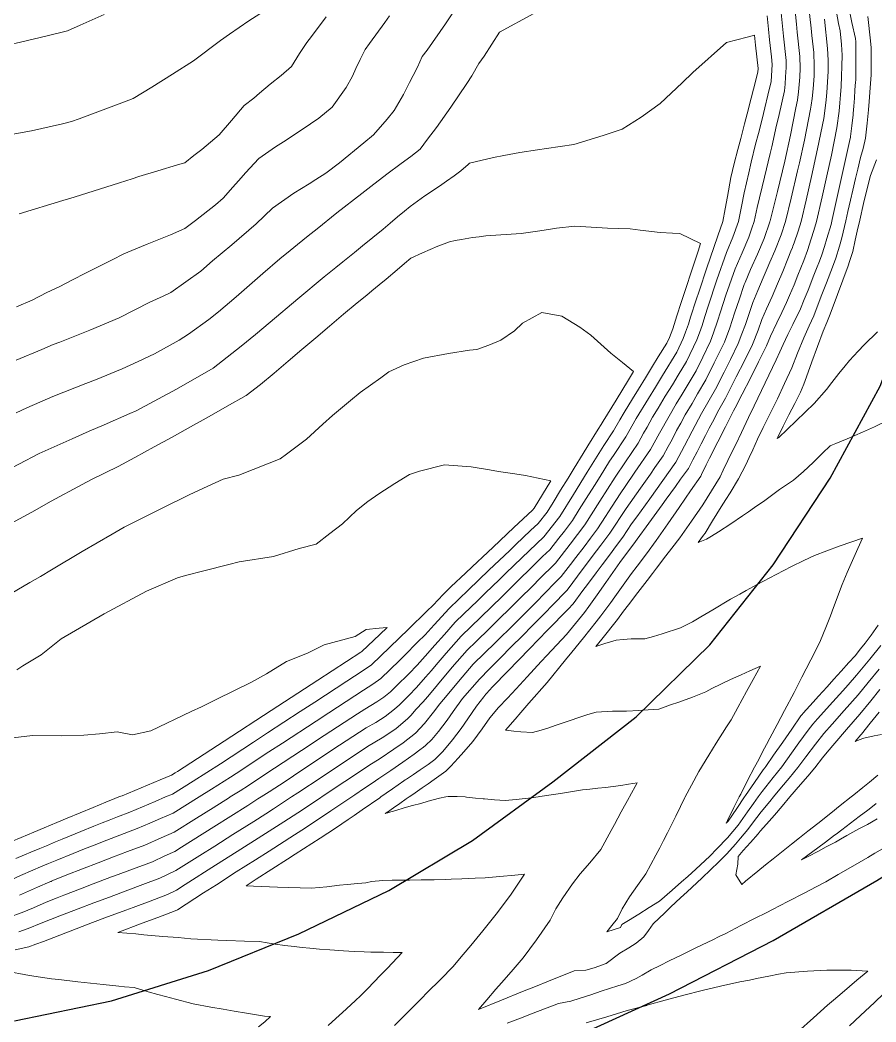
# Model space of a CAD drawing. Header units: inches. Extents: x 11351264 to 11356330, y 6702313 to 6706468.
# Drawn here: x 11355827.6 to 11356083.7, y 6704932.6 to 6705232.6 of the extents above; entities that cross this region are included whole.
import ezdxf

# ---------------------------------------------------------------- set-up
doc = ezdxf.new("R2010")
doc.units = ezdxf.units.IN
doc.header["$MEASUREMENT"] = 0
doc.layers.add('Shumate_Contours_clip1', color=7, linetype='Continuous', lineweight=0)
doc.layers.add('Shumate_Streets_clip1', color=7, linetype='Continuous')

msp = doc.modelspace()

# ---------------------------------------------------------------- linework, layer by layer
at = {"layer": 'Shumate_Contours_clip1'}
for points, elevation in [([(11355826.49, 6705130.75), (11355834.13, 6705134), (11355837.49, 6705135.44), (11355839.52, 6705136.22), (11355848.48, 6705139.79), (11355857.31, 6705143.45), (11355866.48, 6705148.11), (11355870.43, 6705149.92), (11355872.71, 6705151.02), (11355881.69, 6705157.48), (11355885.25, 6705160.51), (11355890.97, 6705165.35), (11355898.27, 6705171.56), (11355903.11, 6705176.29), (11355909.56, 6705180.81), (11355914.13, 6705183.6), (11355916.15, 6705184.87), (11355919.15, 6705186.8), (11355923.21, 6705189.87), (11355930.48, 6705195.87), (11355933.35, 6705198.3), (11355937.44, 6705202.92), (11355939.53, 6705205.57), (11355942.39, 6705210.34), (11355944.2, 6705213.97), (11355945.21, 6705216), (11355946.51, 6705218.52), (11355947.97, 6705221.67), (11355949.39, 6705223.65), (11355954.91, 6705231.54), (11355959.66, 6705238.43)], 1386), ([(11355823.28, 6705198.06), (11355831.02, 6705199.42), (11355840.29, 6705201.5), (11355843.05, 6705202.25), (11355845.34, 6705203.03), (11355858.07, 6705207.84), (11355861.46, 6705209.16), (11355867.03, 6705212.48), (11355873.26, 6705216.41), (11355879.48, 6705220.45), (11355887.57, 6705226.48), (11355890.31, 6705228.41), (11355896.11, 6705232.39), (11355901.91, 6705236.07)], 1380), ([(11356055.32, 6705234.8), (11356056.07, 6705227.83), (11356056.87, 6705220.55), (11356056.86, 6705218.42), (11356056.69, 6705215.6), (11356056.57, 6705213.45), (11356056.35, 6705211.39), (11356055.64, 6705208.3), (11356054.6, 6705203.48), (11356054.01, 6705201.14), (11356052.56, 6705194.7), (11356052.07, 6705192.67), (11356050.41, 6705185.56), (11356048.23, 6705176.46), (11356047.3, 6705172.32), (11356046.58, 6705170.28), (11356045.66, 6705167.63), (11356043.65, 6705162.95), (11356041.6, 6705158.13), (11356038.82, 6705150.29), (11356037.21, 6705145.21), (11356036.31, 6705142.45), (11356035.11, 6705138.97), (11356034.23, 6705136.52), (11356031.92, 6705131.69), (11356029.92, 6705127.63), (11356025.74, 6705120.65), (11356023.96, 6705117.66), (11356021.82, 6705114.06), (11356018.98, 6705108.92), (11356016.31, 6705104.06), (11356011.62, 6705097.25), (11356008.73, 6705093), (11356007.35, 6705091.05), (11356004.63, 6705086.81), (11356002.76, 6705084.01), (11356000.38, 6705080.24), (11355998.31, 6705077.48), (11355996.38, 6705074.93), (11355993.95, 6705071.71), (11355992.33, 6705069.64), (11355989.56, 6705066), (11355987.67, 6705064.14), (11355981.86, 6705058.14), (11355975.55, 6705051.87), (11355969.86, 6705046.24), (11355963.25, 6705039.71), (11355958.79, 6705034.57), (11355955.42, 6705030.49), (11355953.27, 6705027.91), (11355951.38, 6705025.34), (11355948.65, 6705021.99), (11355945.97, 6705019.1), (11355942.27, 6705016.24), (11355939.47, 6705014.29), (11355935.37, 6705011.5), (11355931.98, 6705009.4), (11355926.49, 6705005.75), (11355923.14, 6705003.5), (11355917.91, 6705000), (11355917.65, 6704999.83), (11355912.12, 6704996.16), (11355906.56, 6704992.52), (11355897.8, 6704986.95), (11355890.72, 6704982.47), (11355886.14, 6704979.55), (11355877.01, 6704973.74), (11355874.48, 6704972.11), (11355871.74, 6704970.76), (11355866.59, 6704968.84), (11355861.44, 6704966.92), (11355859.26, 6704966.1), (11355856.29, 6704964.99), (11355853.79, 6704964.06), (11355849.27, 6704962.36), (11355844.38, 6704960.49), (11355839.48, 6704958.63), (11355834.59, 6704956.76), (11355832.36, 6704955.93), (11355830.21, 6704955.17), (11355826.13, 6704954.19)], 1386), ([(11356059.43, 6705236.3), (11356059.93, 6705231.39), (11356060.19, 6705229.01), (11356060.99, 6705221.73), (11356061.02, 6705218.23), (11356060.98, 6705215.52), (11356060.6, 6705211.09), (11356060.26, 6705208.64), (11356059.76, 6705206.31), (11356058.12, 6705198.12), (11356056.43, 6705190.32), (11356054.3, 6705181.32), (11356052.07, 6705172.52), (11356052.02, 6705172.32), (11356051.99, 6705172.2), (11356050.3, 6705167.19), (11356048.3, 6705162.54), (11356046.22, 6705157.97), (11356044.59, 6705154.05), (11356044.34, 6705153.43), (11356044.23, 6705153.15), (11356042.89, 6705149.19), (11356041.38, 6705144.85), (11356039.98, 6705140.49), (11356038.37, 6705136.16), (11356035.34, 6705129.97), (11356032.82, 6705124.89), (11356030.33, 6705120.72), (11356028.7, 6705117.85), (11356026.67, 6705114.44), (11356025.34, 6705111.93), (11356024.09, 6705109.68), (11356022.71, 6705107.05), (11356021.54, 6705104.92), (11356020.09, 6705102.16), (11356017.59, 6705098.63), (11356016.25, 6705096.66), (11356013.3, 6705092.5), (11356009, 6705086.38), (11356004.12, 6705079.01), (11356001.39, 6705075.36), (11356000.15, 6705073.68), (11355996.16, 6705068.37), (11355991.31, 6705061.95), (11355986.76, 6705057.2), (11355984.82, 6705055.2), (11355980.52, 6705050.92), (11355978.26, 6705048.58), (11355974.27, 6705044.63), (11355971.7, 6705041.96), (11355968.06, 6705038.34), (11355965.14, 6705035.31), (11355960.04, 6705029.47), (11355957.25, 6705025.6), (11355955.46, 6705022.96), (11355952.82, 6705019.56), (11355950.83, 6705017.17), (11355948.94, 6705015.4), (11355948.34, 6705014.87), (11355947.29, 6705014.1), (11355945.58, 6705012.84), (11355942.13, 6705010.39), (11355938.56, 6705007.94), (11355934.96, 6705005.49), (11355932.98, 6705004.14), (11355930.71, 6705002.58), (11355927.8, 6705000.63), (11355926.86, 6705000), (11355923.02, 6704997.4), (11355920.63, 6704995.82), (11355917.52, 6704993.72), (11355911.98, 6704990.07), (11355909.71, 6704988.62), (11355902.15, 6704983.8), (11355898.05, 6704981.17), (11355892.33, 6704977.53), (11355886.39, 6704973.71), (11355882.53, 6704971.25), (11355874.73, 6704966.23), (11355873.99, 6704965.86), (11355868.84, 6704963.93), (11355864.12, 6704962.17), (11355856.83, 6704959.44), (11355862.28, 6704958.98), (11355864.68, 6704958.76), (11355870.39, 6704958.22), (11355874.93, 6704957.9), (11355878.75, 6704957.56), (11355886.81, 6704957.16), (11355889.52, 6704957.05), (11355894.81, 6704956.86), (11355899.24, 6704956.73), (11355901.56, 6704956.34), (11355903.97, 6704955.95), (11355906.8, 6704955.48), (11355909.64, 6704955.18), (11355912.05, 6704954.93), (11355914.34, 6704954.71), (11355917.25, 6704954.47), (11355920.31, 6704954.25), (11355924.39, 6704953.96), (11355927.59, 6704953.72), (11355930.58, 6704953.6), (11355932.59, 6704953.55), (11355936.36, 6704953.51), (11355939.31, 6704953.47), (11355941.93, 6704953.41), (11355939.06, 6704950.37), (11355937.43, 6704948.66), (11355935.38, 6704946.5), (11355931.7, 6704942.62), (11355929.58, 6704940.52), (11355927.87, 6704938.93), (11355924.08, 6704935.44), (11355922.14, 6704933.67), (11355919.79, 6704931.6)], 1384), ([(11356063.69, 6705236.27), (11356064.32, 6705230.18), (11356064.54, 6705227.98), (11356065.1, 6705222.9), (11356065.2, 6705218.95), (11356065.22, 6705215.91), (11356064.99, 6705212.01), (11356064.62, 6705209.14), (11356064.36, 6705207.18), (11356064.15, 6705205.9), (11356062.31, 6705196.64), (11356060.81, 6705189.83), (11356060.3, 6705187.5), (11356058.38, 6705179.3), (11356056.68, 6705172.32), (11356055.41, 6705168.3), (11356053.5, 6705163.54), (11356051.96, 6705160.12), (11356051.17, 6705158.28), (11356049.97, 6705155.44), (11356048.41, 6705151.69), (11356046.93, 6705148.02), (11356045.71, 6705144.47), (11356044.68, 6705141.49), (11356043.58, 6705138.62), (11356042.54, 6705135.8), (11356040.17, 6705130.98), (11356038.27, 6705127.2), (11356035.73, 6705122.15), (11356031.53, 6705114.82), (11356028.71, 6705109.5), (11356026.44, 6705105.17), (11356023.87, 6705100.27), (11356019.98, 6705094.79), (11356016.07, 6705089.31), (11356012.16, 6705083.85), (11356010.63, 6705081.77), (11356007.95, 6705077.74), (11356006.13, 6705075.29), (11356003.98, 6705072.41), (11356001.79, 6705069.46), (11356000.01, 6705067.09), (11355997.45, 6705063.64), (11355996.03, 6705061.77), (11355993.1, 6705057.82), (11355991.62, 6705056.27), (11355985.47, 6705049.97), (11355980.07, 6705044.38), (11355973.55, 6705037.65), (11355969.03, 6705032.96), (11355967.21, 6705031.01), (11355967.01, 6705030.81), (11355966.37, 6705030), (11355964.18, 6705027.2), (11355961.57, 6705023.36), (11355959.66, 6705020.52), (11355957.06, 6705017.1), (11355956.16, 6705016.01), (11355954.01, 6705013.54), (11355951.69, 6705011.26), (11355949.69, 6705009.7), (11355947.32, 6705008.07), (11355945.34, 6705006.77), (11355943.21, 6705005.34), (11355942.85, 6705005.09), (11355942.42, 6705004.8), (11355939.04, 6705002.43), (11355937.14, 6705001.09), (11355935.57, 6705000), (11355935.24, 6704999.77), (11355929.96, 6704996.12), (11355927.61, 6704994.48), (11355925.81, 6704993.23), (11355922.01, 6704990.69), (11355917.41, 6704987.62), (11355909.97, 6704982.85), (11355907.6, 6704981.34), (11355898.31, 6704975.37), (11355895.23, 6704973.4), (11355897.5, 6704973.29), (11355904.64, 6704973), (11355914.82, 6704972.65), (11355919.45, 6704973.12), (11355923.16, 6704973.54), (11355925.53, 6704973.81), (11355928.74, 6704974.11), (11355931.08, 6704974.29), (11355932.8, 6704974.67), (11355936.21, 6704975.03), (11355938.92, 6704975.06), (11355941.53, 6704975.08), (11355944.16, 6704975.11), (11355947.67, 6704975.14), (11355951.56, 6704975.21), (11355954.94, 6704975.3), (11355956.58, 6704975.34), (11355959.77, 6704975.47), (11355963.83, 6704975.65), (11355966.79, 6704975.82), (11355971.14, 6704976.15), (11355975.65, 6704976.56), (11355978.59, 6704976.83), (11355974.39, 6704970.63), (11355970.05, 6704964.91), (11355966.11, 6704959.94), (11355962.51, 6704955.55), (11355960.24, 6704952.82), (11355957.08, 6704949.12), (11355956.63, 6704948.59), (11355954.04, 6704945.89), (11355952.3, 6704944.24), (11355950.56, 6704942.59), (11355946.61, 6704938.55), (11355943.87, 6704935.75), (11355941.79, 6704933.63), (11355939.66, 6704931.54)], 1382), ([(11356071.6, 6705236.68), (11356072.56, 6705231.6), (11356072.99, 6705229.39), (11356073.41, 6705225.26), (11356073.59, 6705222.15), (11356073.52, 6705218.82), (11356073.41, 6705215.78), (11356073.3, 6705212.73), (11356073.1, 6705210.24), (11356072.91, 6705207.8), (11356072.69, 6705205.37), (11356072.07, 6705200.32), (11356070.39, 6705192.19), (11356069.01, 6705185.95), (11356067.6, 6705179.67), (11356065.96, 6705172.32), (11356065.19, 6705169.57), (11356064.37, 6705167.09), (11356063.23, 6705163.62), (11356062.1, 6705160.67), (11356060.37, 6705156.27), (11356059.25, 6705153.39), (11356057.86, 6705150.11), (11356056.97, 6705148.06), (11356055.53, 6705145.03), (11356054.1, 6705142), (11356052.2, 6705138.01), (11356051, 6705135.07), (11356048.58, 6705130.25), (11356046.14, 6705125.44), (11356043.7, 6705120.62), (11356041.64, 6705116.56), (11356041.08, 6705115.58), (11356038.67, 6705110.83), (11356036.43, 6705106.37), (11356033.93, 6705101.42), (11356032.95, 6705099.45), (11356031.55, 6705096.53), (11356031.28, 6705096.09), (11356028.27, 6705091.66), (11356026.74, 6705089.44), (11356024.87, 6705086.71), (11356021.45, 6705081.75), (11356018, 6705076.79), (11356015.03, 6705072.81), (11356012.28, 6705069.1), (11356010.62, 6705066.89), (11356009.1, 6705064.77), (11356005.56, 6705059.92), (11356004.37, 6705058.27), (11356001.45, 6705054.23), (11356000.05, 6705052.48), (11355996.18, 6705047.65), (11355992.68, 6705043.31), (11355990.85, 6705041.08), (11355985.37, 6705034.27), (11355979.89, 6705028.06), (11355977.43, 6705025.28), (11355975.76, 6705023.31), (11355972.92, 6705019.95), (11355975.4, 6705019.67), (11355977.49, 6705019.5), (11355980.98, 6705019.26), (11355983.59, 6705020.03), (11355985.59, 6705020.64), (11355988.05, 6705021.46), (11355991.96, 6705022.77), (11355995.11, 6705023.92), (11355997.49, 6705024.64), (11356000.01, 6705025.43), (11356004.87, 6705025.65), (11356009.12, 6705025.69), (11356012.73, 6705025.88), (11356015.57, 6705026.09), (11356018.73, 6705026.33), (11356022.27, 6705027.55), (11356024.74, 6705028.42), (11356028.86, 6705029.92), (11356032.83, 6705031.5), (11356034.58, 6705032.48), (11356040.24, 6705035.18), (11356043.43, 6705036.61), (11356045.96, 6705037.78), (11356049.15, 6705039.17), (11356046.99, 6705035.2), (11356045.04, 6705031.61), (11356042.44, 6705026.74), (11356040.37, 6705023.14), (11356039, 6705021), (11356035.9, 6705016.07), (11356033.68, 6705012.55), (11356030.69, 6705007.58), (11356028.52, 6705003.52), (11356026.65, 6705000), (11356026.54, 6704999.79), (11356025.26, 6704997.14), (11356023.87, 6704994.26), (11356021.32, 6704989.24), (11356020.18, 6704987), (11356019.08, 6704984.78), (11356017.9, 6704982.56), (11356014.87, 6704976.93), (11356012.42, 6704973.51), (11356009.94, 6704970.1), (11356007.78, 6704966.52), (11356006.44, 6704963.63), (11356004.66, 6704961.49), (11356003.22, 6704959.63), (11356007.24, 6704960.94), (11356007.72, 6704961.84), (11356009.72, 6704962.99), (11356012.77, 6704964.91), (11356015.85, 6704966.88), (11356018.92, 6704968.83), (11356022.77, 6704972.13), (11356025.57, 6704974.6), (11356027.42, 6704976.23), (11356029.86, 6704978.37), (11356034.05, 6704982.3), (11356036.08, 6704984.44), (11356039.29, 6704987.77), (11356042.45, 6704991.53), (11356045.3, 6704995.53), (11356047.07, 6704998.04), (11356048.49, 6705000), (11356049.69, 6705001.65), (11356052.98, 6705005.79), (11356055.53, 6705009), (11356058.47, 6705013.09), (11356060.67, 6705016.18), (11356063.44, 6705020.02), (11356064.88, 6705021.82), (11356066.27, 6705023.43), (11356070.83, 6705028.52), (11356073.77, 6705031.8), (11356075.38, 6705033.61), (11356077.95, 6705036.46), (11356081.89, 6705041.3), (11356085.14, 6705045.37)], 1378), ([(11356075.56, 6705236.77), (11356076.51, 6705231.86), (11356077.56, 6705227.07), (11356077.67, 6705226.12), (11356077.67, 6705223.12), (11356077.66, 6705220.12), (11356077.66, 6705217.12), (11356077.66, 6705214.51), (11356077.64, 6705214.11), (11356077.45, 6705211.67), (11356077.26, 6705209.24), (11356077.07, 6705206.8), (11356076.91, 6705204.69), (11356076.87, 6705204.28), (11356076.49, 6705200.9), (11356076.14, 6705197.76), (11356076.07, 6705197.44), (11356075.99, 6705197.16), (11356074.83, 6705191.81), (11356073.44, 6705185.49), (11356072.05, 6705179.17), (11356070.66, 6705172.86), (11356070.55, 6705172.36), (11356070.33, 6705171.43), (11356069.04, 6705167.23), (11356068.29, 6705164.79), (11356067.55, 6705162.35), (11356066.79, 6705160.43), (11356065.93, 6705158.2), (11356065.16, 6705156.19), (11356063.4, 6705151.78), (11356062.28, 6705148.96), (11356061.16, 6705146.15), (11356058.85, 6705141.47), (11356057.39, 6705138.48), (11356055.93, 6705135.49), (11356055, 6705133.3), (11356053.82, 6705130.87), (11356051.65, 6705126.28), (11356049.49, 6705121.7), (11356047.32, 6705117.11), (11356045.59, 6705113.63), (11356043.46, 6705109.08), (11356041.78, 6705105.56), (11356040.75, 6705103.45), (11356039.44, 6705100.72), (11356038.03, 6705097.85), (11356037.08, 6705095.88), (11356034.54, 6705091.68), (11356031.94, 6705087.49), (11356028.49, 6705082.53), (11356025.05, 6705077.57), (11356022.67, 6705074.47), (11356020.9, 6705072.16), (11356018.1, 6705068.51), (11356016.86, 6705066.87), (11356015.31, 6705064.85), (11356012.52, 6705061.2), (11356009.71, 6705057.57), (11356008.22, 6705055.67), (11356006.37, 6705053.18), (11356001.67, 6705047.25), (11355999.91, 6705045.04), (11356002.64, 6705045.91), (11356005.99, 6705046.98), (11356008.08, 6705047.16), (11356010.45, 6705047.39), (11356014.57, 6705047.39), (11356017.15, 6705048.09), (11356019.76, 6705048.86), (11356025.23, 6705050.62), (11356028.82, 6705052.48), (11356031.28, 6705053.94), (11356034.88, 6705056.07), (11356040.25, 6705059.25), (11356043.04, 6705060.74), (11356044.86, 6705061.78), (11356048.16, 6705063.59), (11356050.07, 6705064.61), (11356053.87, 6705066.64), (11356058.48, 6705068.99), (11356062.1, 6705070.77), (11356065.32, 6705072.31), (11356069.03, 6705073.74), (11356072.75, 6705075.12), (11356076.5, 6705076.43), (11356079.71, 6705077.47), (11356078.29, 6705074.38), (11356076.67, 6705070.79), (11356075.1, 6705067.2), (11356073.59, 6705063.64), (11356071.07, 6705056.72), (11356070.08, 6705054.25), (11356068.89, 6705051.24), (11356066.93, 6705046.32), (11356064.27, 6705041.1), (11356062.89, 6705038.41), (11356061.59, 6705035.89), (11356059.22, 6705031.28), (11356056.34, 6705025.84), (11356054.16, 6705021.71), (11356051.98, 6705017.59), (11356051.01, 6705015.69), (11356049.81, 6705013.46), (11356048.65, 6705011.19), (11356047.37, 6705008.96), (11356045.32, 6705004.92), (11356043.27, 6705000.87), (11356042.84, 6705000), (11356041.24, 6704996.83), (11356039.29, 6704992.91), (11356038.94, 6704992.17), (11356039.48, 6704992.73), (11356039.52, 6704992.79), (11356042.11, 6704996.59), (11356044.43, 6705000), (11356044.73, 6705000.45), (11356047.36, 6705004.29), (11356049.99, 6705008.11), (11356050.45, 6705008.71), (11356050.8, 6705009.16), (11356053.09, 6705012.48), (11356055.82, 6705016.41), (11356058.54, 6705020.33), (11356061.27, 6705024.25), (11356061.61, 6705024.67), (11356061.94, 6705025.06), (11356064.93, 6705028.37), (11356066.51, 6705030.14), (11356069.1, 6705033.01), (11356071.09, 6705035.22), (11356073.28, 6705037.65), (11356075.66, 6705040.3), (11356077.46, 6705042.29), (11356079.12, 6705044.34), (11356080.49, 6705046.06), (11356082.26, 6705048.49), (11356084.39, 6705051.41)], 1376), ([(11355824.26, 6705225.16), (11355827.77, 6705226.03), (11355835.73, 6705227.91), (11355841.84, 6705229.4), (11355845.63, 6705231.14), (11355852.81, 6705234.25)], 1378), ([(11355826.43, 6705115.03), (11355829.67, 6705116.48), (11355837.43, 6705119.86), (11355847.31, 6705123.75), (11355850.16, 6705124.89), (11355858.17, 6705128.23), (11355863.01, 6705130.37), (11355867.84, 6705132.71), (11355875.27, 6705136.76), (11355878.04, 6705138.55), (11355884.15, 6705142.96), (11355887.04, 6705145.29), (11355892.27, 6705149.79), (11355896.23, 6705153.25), (11355900.25, 6705156.73), (11355905.4, 6705161.13), (11355908.42, 6705163.64), (11355910.61, 6705165.38), (11355913.88, 6705168.02), (11355916.5, 6705170.15), (11355922.41, 6705174.89), (11355929.91, 6705180.69), (11355932.6, 6705182.81), (11355937.34, 6705186.47), (11355941.66, 6705189.72), (11355944.59, 6705191.75), (11355947.36, 6705193.94), (11355949.57, 6705196.95), (11355952.26, 6705200.42), (11355956.51, 6705206.57), (11355961.3, 6705213.62), (11355962.84, 6705215.91), (11355964.9, 6705219.59), (11355966.45, 6705221.81), (11355971.11, 6705228.96), (11355981.37, 6705234.63)], 1388), ([(11355826.56, 6705146.75), (11355831.21, 6705148.79), (11355835.63, 6705151.03), (11355839.29, 6705152.78), (11355843.34, 6705154.83), (11355847.24, 6705156.8), (11355851.01, 6705158.71), (11355855.16, 6705160.83), (11355858.67, 6705162.61), (11355861.03, 6705163.59), (11355865.62, 6705165.51), (11355868.6, 6705166.71), (11355872.61, 6705168.34), (11355876.96, 6705170.18), (11355880.11, 6705172.61), (11355886.09, 6705177.32), (11355888.4, 6705179.27), (11355891.27, 6705182.62), (11355893.02, 6705184.48), (11355895.13, 6705186.98), (11355897.67, 6705189.67), (11355899.02, 6705191.2), (11355904.04, 6705194.62), (11355906.48, 6705196.2), (11355912.03, 6705199.87), (11355917.04, 6705203.29), (11355921, 6705206.56), (11355925.16, 6705212.45), (11355927.08, 6705215.83), (11355928.05, 6705218.11), (11355929.36, 6705220.77), (11355930.84, 6705223.77), (11355932.21, 6705225.6), (11355936.73, 6705231.86), (11355938.16, 6705233.84)], 1384), ([(11356051.13, 6705233.93), (11356051.57, 6705229.92), (11356051.9, 6705226.65), (11356052.46, 6705221.6), (11356052.69, 6705219.36), (11356052.39, 6705214.18), (11356051.39, 6705210.17), (11356050.52, 6705206.36), (11356049.64, 6705202.9), (11356048.55, 6705198.61), (11356047.71, 6705195.49), (11356046.4, 6705190.1), (11356045.65, 6705186.9), (11356044.28, 6705180.93), (11356043.5, 6705176.79), (11356042.58, 6705172.32), (11356040.89, 6705167.63), (11356039.03, 6705163.01), (11356036.07, 6705154.8), (11356033.5, 6705146.92), (11356032.53, 6705143.86), (11356031.7, 6705141.21), (11356030.88, 6705139.01), (11356030.11, 6705136.87), (11356027.01, 6705130.38), (11356024.5, 6705126.26), (11356022.81, 6705123.42), (11356020.68, 6705119.96), (11356018.6, 6705116.45), (11356016.91, 6705113.67), (11356015.3, 6705110.76), (11356014.21, 6705108.9), (11356012.57, 6705105.93), (11356008.83, 6705100.37), (11356005.69, 6705095.75), (11356001.14, 6705088.61), (11355996.64, 6705081.48), (11355992.23, 6705075.68), (11355987.82, 6705070.01), (11355982.82, 6705065.07), (11355981.26, 6705063.44), (11355976.89, 6705059.1), (11355974.68, 6705056.9), (11355970.52, 6705052.84), (11355968.06, 6705050.41), (11355964.11, 6705046.59), (11355961.44, 6705043.93), (11355956.93, 6705038.88), (11355952.56, 6705033.54), (11355949.62, 6705030.08), (11355948.11, 6705028.36), (11355946.15, 6705026.26), (11355944.53, 6705024.39), (11355943.69, 6705023.51), (11355940.03, 6705020.4), (11355935.94, 6705017.66), (11355931.58, 6705015.07), (11355918.03, 6705006.06), (11355910.75, 6705001.25), (11355908.85, 6705000), (11355906.73, 6704998.6), (11355903.41, 6704996.44), (11355901.15, 6704994.96), (11355897.55, 6704992.68), (11355891.28, 6704988.71), (11355885.89, 6704985.3), (11355881.38, 6704982.48), (11355874.22, 6704977.94), (11355869.49, 6704975.68), (11355864.34, 6704973.75), (11355859.86, 6704972.09), (11355854.39, 6704970.04), (11355849.74, 6704968.29), (11355844.99, 6704966.5), (11355839.51, 6704964.37), (11355833.9, 6704962.16), (11355830.07, 6704960.66), (11355827.28, 6704959.61)], 1388), ([(11355827.34, 6705174.61), (11355840.43, 6705178.55), (11355843.8, 6705179.61), (11355857.33, 6705183.91), (11355861.17, 6705185.09), (11355863.13, 6705185.75), (11355868.83, 6705187.51), (11355874.74, 6705189.3), (11355876.9, 6705189.87), (11355879.62, 6705192.07), (11355882.01, 6705193.87), (11355887.23, 6705198.24), (11355890.86, 6705202.55), (11355894.68, 6705207.03), (11355897.54, 6705209.2), (11355899.28, 6705210.7), (11355902.49, 6705213.38), (11355905.71, 6705216.05), (11355908.89, 6705218.75), (11355911.19, 6705222.57), (11355913.39, 6705225.92), (11355914.82, 6705227.73), (11355919.25, 6705233.58)], 1382), ([(11356068.32, 6705232.84), (11356069.21, 6705224.07), (11356069.41, 6705220.61), (11356069.47, 6705217.3), (11356069.27, 6705214.06), (11356069.01, 6705210.96), (11356068.79, 6705208.7), (11356068.53, 6705206.27), (11356068.09, 6705203.13), (11356066.24, 6705194.05), (11356064.45, 6705185.81), (11356062.81, 6705178.7), (11356061.31, 6705172.32), (11356060.43, 6705169.37), (11356059.22, 6705165.87), (11356058.9, 6705164.96), (11356058.73, 6705164.52), (11356058.3, 6705163.41), (11356057.39, 6705161.1), (11356055.83, 6705157.36), (11356054.25, 6705153.62), (11356052.66, 6705149.89), (11356050.99, 6705146.15), (11356049.61, 6705142.92), (11356048.48, 6705139.76), (11356046.74, 6705135.44), (11356044.35, 6705130.62), (11356041.92, 6705125.8), (11356038.67, 6705119.37), (11356036.31, 6705115.2), (11356035.27, 6705113.15), (11356033.84, 6705110.45), (11356032.72, 6705108.23), (11356031.4, 6705105.7), (11356030.19, 6705103.3), (11356028.95, 6705100.95), (11356027.66, 6705098.37), (11356025.29, 6705095.12), (11356023.73, 6705092.91), (11356020.96, 6705089.12), (11356019.78, 6705087.46), (11356015.81, 6705082.02), (11356012.26, 6705077.18), (11356011.78, 6705076.47), (11356007.12, 6705070.19), (11356002.92, 6705064.26), (11356000.29, 6705060.56), (11355997.8, 6705057.05), (11355996.54, 6705055.27), (11355991.11, 6705048.65), (11355985.23, 6705042.33), (11355983.58, 6705040.51), (11355979.36, 6705035.94), (11355976.04, 6705032.34), (11355973.43, 6705029.56), (11355970.82, 6705026.82), (11355968.17, 6705023.66), (11355965.87, 6705020.37), (11355963.08, 6705016.6), (11355960.38, 6705013.49), (11355958.73, 6705011.65), (11355956.54, 6705009.25), (11355955.03, 6705007.68), (11355952.95, 6705006.18), (11355951.51, 6705005.19), (11355949.75, 6705003.97), (11355947.99, 6705002.74), (11355945.1, 6705000.73), (11355944.06, 6705000), (11355943.2, 6704999.4), (11355941.29, 6704998.08), (11355939.39, 6704996.75), (11355937.54, 6704995.46), (11355937.48, 6704995.42), (11355936.89, 6704995.01), (11355937.46, 6704995.22), (11355937.7, 6704995.26), (11355937.85, 6704995.3), (11355940.08, 6704995.98), (11355942.53, 6704996.7), (11355945.02, 6704997.39), (11355947.53, 6704998.05), (11355949.72, 6704998.78), (11355953.12, 6704999.67), (11355955.07, 6705000), (11355955.72, 6705000.11), (11355958.45, 6705000.18), (11355960.82, 6705000), (11355961.17, 6704999.97), (11355963.89, 6704999.68), (11355966.23, 6704999.45), (11355966.61, 6704999.42), (11355969.58, 6704999.17), (11355972.81, 6704998.97), (11355976.1, 6704999.27), (11355980.66, 6704999.69), (11355982.61, 6705000), (11355983.18, 6705000.09), (11355986.52, 6705000.63), (11355989.32, 6705001.07), (11355993.53, 6705001.76), (11355995.94, 6705002.14), (11355998.13, 6705002.37), (11356000.52, 6705002.59), (11356002.77, 6705002.83), (11356005.11, 6705003.12), (11356007.37, 6705003.47), (11356009.72, 6705003.8), (11356012.28, 6705004.24), (11356009.96, 6705000), (11356009.85, 6704999.8), (11356007.51, 6704995.54), (11356005.46, 6704991.75), (11356004.46, 6704989.92), (11356001.41, 6704984.31), (11355998.07, 6704980.27), (11355995.18, 6704976.93), (11355992.93, 6704973.95), (11355990.04, 6704969.84), (11355987.96, 6704966.45), (11355986.28, 6704963.08), (11355982.17, 6704957.21), (11355978.2, 6704951.85), (11355974.56, 6704947.64), (11355971.69, 6704944.34), (11355970.03, 6704942.42), (11355967.27, 6704939.22), (11355964.81, 6704936.34), (11355971.71, 6704939.19), (11355977.96, 6704941.76), (11355981.83, 6704943.29), (11355985.72, 6704944.88), (11355993.44, 6704947.92), (11355996.9, 6704948.18), (11355999.39, 6704948.88), (11356003.02, 6704950.17), (11356007.06, 6704953.22), (11356009.79, 6704954.8), (11356011.93, 6704956.26), (11356014.27, 6704958.11), (11356015.63, 6704960), (11356017.09, 6704962.03), (11356020.52, 6704965.33), (11356022.38, 6704967.13), (11356025.28, 6704969.83), (11356027.22, 6704971.6), (11356031.62, 6704975.73), (11356034.28, 6704978.23), (11356036.62, 6704980.44), (11356039.11, 6704983.01), (11356041.66, 6704985.9), (11356043.18, 6704987.64), (11356045.41, 6704990.26), (11356046.79, 6704992.14), (11356049.4, 6704995.56), (11356051.96, 6704998.63), (11356053.1, 6705000), (11356055.49, 6705002.89), (11356057.78, 6705005.66), (11356060.4, 6705008.85), (11356062.79, 6705012.06), (11356065.6, 6705015.82), (11356068.15, 6705018.97), (11356070.61, 6705021.8), (11356074.26, 6705025.91), (11356078.43, 6705030.62), (11356081.44, 6705034.3), (11356084.66, 6705038.26)], 1380), ([(11356081.27, 6705233.64), (11356082.11, 6705226.4), (11356082.33, 6705224.35), (11356082.32, 6705221.35), (11356082.3, 6705219.18), (11356082.29, 6705216.17), (11356082.02, 6705212.28), (11356081.68, 6705208.19), (11356081.48, 6705205.75), (11356081.14, 6705201.72), (11356080.6, 6705197.26), (11356079.95, 6705194.14), (11356079.1, 6705191.48), (11356078.29, 6705188.02), (11356077.58, 6705185.14), (11356076.78, 6705181.64), (11356076.1, 6705178.72), (11356075.33, 6705175.29), (11356074.73, 6705172.55), (11356073.54, 6705167.4), (11356072.8, 6705164.96), (11356071.71, 6705161.36), (11356070.68, 6705158.61), (11356068.92, 6705153.95), (11356067.58, 6705150.4), (11356066.46, 6705147.57), (11356065.1, 6705144.09), (11356063.7, 6705141.03), (11356062.1, 6705137.52), (11356060.24, 6705132.9), (11356058.51, 6705128.53), (11356056.35, 6705123.75), (11356054.26, 6705119.19), (11356051.87, 6705114.46), (11356049.96, 6705110.67), (11356048.29, 6705107.09), (11356046.84, 6705103.96), (11356045.78, 6705101.66), (11356044.77, 6705099.49), (11356042.62, 6705095.23), (11356040.06, 6705091.04), (11356038.83, 6705089.06), (11356037.46, 6705086.84), (11356034.86, 6705082.65), (11356032.59, 6705079.01), (11356032.14, 6705078.36), (11356030.5, 6705076.23), (11356033.05, 6705077.22), (11356034.47, 6705078.06), (11356036.59, 6705079.36), (11356040.26, 6705081.77), (11356043.8, 6705084.16), (11356045.56, 6705085.42), (11356047.38, 6705086.68), (11356050.44, 6705088.81), (11356054.9, 6705092.05), (11356059.1, 6705094.86), (11356062.02, 6705097.48), (11356064.91, 6705100.19), (11356067.78, 6705102.95), (11356069.99, 6705105.12), (11356070.73, 6705105.45), (11356071.76, 6705105.86), (11356075.09, 6705107.23), (11356079.67, 6705109.24), (11356083.26, 6705110.81), (11356087.23, 6705112.73)], 1374), ([(11355821.09, 6705096.44), (11355833.37, 6705102.82), (11355843.17, 6705107.22), (11355848.25, 6705109.52), (11355852.75, 6705111.4), (11355860.49, 6705114.82), (11355862.34, 6705115.64), (11355874.43, 6705122.06), (11355885.36, 6705128.38), (11355893.82, 6705134.93), (11355898.1, 6705138.49), (11355902.44, 6705142.12), (11355910.74, 6705149.11), (11355918.57, 6705155.71), (11355922.06, 6705158.55), (11355924.16, 6705160.22), (11355927.65, 6705163.01), (11355930.1, 6705164.99), (11355936.26, 6705170), (11355938.39, 6705171.83), (11355940.52, 6705173.66), (11355942.64, 6705175.42), (11355944.38, 6705176.82), (11355948.77, 6705179.98), (11355953.12, 6705182.9), (11355955.23, 6705184.37), (11355957.56, 6705186), (11355959.48, 6705187.52), (11355961.7, 6705189.33), (11355961.84, 6705189.44), (11355962.1, 6705189.8), (11355969.29, 6705191.42), (11355972.35, 6705192.09), (11355977.12, 6705192.92), (11355982.44, 6705193.76), (11355985.18, 6705194.18), (11355993.35, 6705195.34), (11356002.12, 6705198.05), (11356007.78, 6705199.92), (11356013.51, 6705203.58), (11356019.16, 6705207.62), (11356025.77, 6705213.81), (11356028.96, 6705216.89), (11356039.02, 6705225.9), (11356045.2, 6705227.51), (11356047.43, 6705228.06), (11356047.73, 6705225.1), (11356048.44, 6705218.15), (11356048.38, 6705217), (11356047.06, 6705211.97), (11356046.39, 6705209.26), (11356045.17, 6705204.58), (11356044.39, 6705201.53), (11356043.26, 6705197.17), (11356042.37, 6705193.83), (11356041.3, 6705189.72), (11356040.29, 6705185.44), (11356039.32, 6705179.82), (11356038.65, 6705176.07), (11356037.94, 6705172.32), (11356036.42, 6705167.97), (11356035.26, 6705164.55), (11356033.14, 6705158.45), (11356030.78, 6705151.45), (11356029.93, 6705148.8), (11356028.28, 6705143.61), (11356027.63, 6705141.56), (11356026.73, 6705139.13), (11356026.01, 6705137.23), (11356024.1, 6705133.13), (11356019.87, 6705126.19), (11356017.74, 6705122.72), (11356015.63, 6705119.26), (11356012, 6705113.28), (11356008.84, 6705107.8), (11356005.17, 6705102.21), (11356004.01, 6705100.5), (11356001.16, 6705095.93), (11355999.48, 6705093.3), (11355997.02, 6705089.33), (11355994.96, 6705086.06), (11355992.89, 6705082.73), (11355990.52, 6705079.61), (11355988.8, 6705077.44), (11355986.1, 6705073.98), (11355983.97, 6705071.95), (11355979.49, 6705067.52), (11355977.91, 6705066.01), (11355971.89, 6705060.06), (11355965.48, 6705053.81), (11355959.62, 6705048.14), (11355955.13, 6705043.08), (11355952.14, 6705039.51), (11355950.7, 6705037.85), (11355948.96, 6705035.88), (11355946.23, 6705032.74), (11355943.99, 6705030.36), (11355941.19, 6705027.58), (11355939.67, 6705026.27), (11355936.86, 6705024.07), (11355934.03, 6705022.34), (11355931.18, 6705020.69), (11355923.24, 6705015.49), (11355917.05, 6705011.38), (11355909.48, 6705006.37), (11355906.92, 6705004.67), (11355902.15, 6705001.57), (11355899.75, 6705000), (11355898.8, 6704999.39), (11355895.73, 6704997.41), (11355885.64, 6704991.04), (11355875.92, 6704984.95), (11355873.97, 6704983.71), (11355870.96, 6704982.35), (11355867.22, 6704980.62), (11355860.47, 6704978.1), (11355856.93, 6704976.76), (11355855, 6704976.04), (11355849.52, 6704973.96), (11355845.69, 6704972.51), (11355840.76, 6704970.6), (11355838.75, 6704969.79), (11355835.48, 6704968.48), (11355831.61, 6704966.83), (11355828.3, 6704965.4), (11355824.41, 6704963.97)], 1390), ([(11356083.9, 6705190.77), (11356082.06, 6705186.05), (11356080.49, 6705179.81), (11356080, 6705177.73), (11356078.89, 6705172.73), (11356078.13, 6705169.36), (11356077.53, 6705166.7), (11356076.77, 6705163.34), (11356075.86, 6705160.37), (11356075.39, 6705159.02), (11356073.81, 6705154.73), (11356072.2, 6705150.42), (11356070.03, 6705144.53), (11356069.05, 6705142.02), (11356067.97, 6705139.45), (11356066.27, 6705134.89), (11356064.59, 6705130.32), (11356062.94, 6705125.77), (11356062.17, 6705123.57), (11356061.14, 6705121.24), (11356059.42, 6705117.83), (11356057.7, 6705114.43), (11356055.99, 6705111.03), (11356054.32, 6705107.7), (11356054.13, 6705107.3), (11356054.46, 6705107.48), (11356054.64, 6705107.63), (11356057.17, 6705110.05), (11356059.85, 6705112.64), (11356062.54, 6705115.24), (11356065.23, 6705117.82), (11356068.98, 6705122.02), (11356070.55, 6705124.13), (11356072.63, 6705126.75), (11356074.5, 6705129.08), (11356075.85, 6705130.73), (11356078.44, 6705133.52), (11356080.23, 6705135.33), (11356084.18, 6705139.29)], 1372), ([(11355825.05, 6705082), (11355831.11, 6705085.32), (11355836.94, 6705088.57), (11355846.23, 6705093.57), (11355848.96, 6705095.08), (11355856.95, 6705098.91), (11355861.92, 6705101.67), (11355867.77, 6705104.79), (11355873.11, 6705107.76), (11355878.64, 6705110.86), (11355884.2, 6705113.95), (11355889.55, 6705117.01), (11355895.24, 6705120.17), (11355899.54, 6705123.47), (11355903.64, 6705126.93), (11355907.84, 6705130.48), (11355911.93, 6705133.93), (11355916.14, 6705137.51), (11355920.22, 6705140.94), (11355924.45, 6705144.52), (11355928.51, 6705147.95), (11355931.35, 6705150.29), (11355932.91, 6705151.55), (11355935.03, 6705153.31), (11355937.15, 6705155.08), (11355940.46, 6705157.86), (11355942.63, 6705159.7), (11355944.58, 6705161.34), (11355948.03, 6705162.9), (11355950.33, 6705163.95), (11355952.63, 6705164.88), (11355956.13, 6705166.18), (11355957.82, 6705166.57), (11355959.72, 6705166.95), (11355962.96, 6705167.56), (11355964.96, 6705167.76), (11355966.96, 6705167.99), (11355977.56, 6705168.68), (11355982.45, 6705169.42), (11355985.72, 6705169.89), (11355988.1, 6705170.35), (11355993.62, 6705170.95), (11356003.38, 6705170.34), (11356010.18, 6705170.09), (11356013.15, 6705169.74), (11356019.16, 6705169.05), (11356022.8, 6705168.84), (11356025.07, 6705168.67), (11356031.27, 6705165.75), (11356030.51, 6705163.44), (11356028.04, 6705155.96), (11356027.31, 6705153.77), (11356025.42, 6705148.06), (11356024.16, 6705144.02), (11356022.91, 6705140.21), (11356021.91, 6705137.58), (11356021.14, 6705135.92), (11356018.6, 6705131.78), (11356016.9, 6705128.99), (11356014.75, 6705125.49), (11356012.66, 6705122.07), (11356010.89, 6705119.19), (11356008.43, 6705115.13), (11356007.06, 6705112.89), (11356005.16, 6705109.65), (11356002.32, 6705105.28), (11355997.31, 6705097.21), (11355993.24, 6705090.58), (11355989.14, 6705083.97), (11355984.38, 6705077.93), (11355977.74, 6705071.55), (11355972.94, 6705066.96), (11355971.11, 6705065.15), (11355966.83, 6705061.03), (11355964.48, 6705058.73), (11355960.41, 6705054.78), (11355957.84, 6705052.29), (11355954.6, 6705048.68), (11355951.73, 6705045.49), (11355948.85, 6705042.16), (11355946.42, 6705039.42), (11355943.91, 6705036.91), (11355940.22, 6705033.23), (11355938.44, 6705031.48), (11355936.45, 6705029.9), (11355934.42, 6705028.5), (11355930.79, 6705026.32), (11355928.63, 6705024.91), (11355916.65, 6705017.06), (11355914.71, 6705015.8), (11355900.91, 6705006.69), (11355895.95, 6705003.47), (11355893.47, 6705001.88), (11355890.54, 6705000), (11355890.32, 6704999.85), (11355885.39, 6704996.75), (11355880.4, 6704993.63), (11355873.72, 6704989.45), (11355869.89, 6704987.75), (11355864.95, 6704985.58), (11355859.81, 6704983.63), (11355855.6, 6704982.04), (11355850.95, 6704980.25), (11355846.3, 6704978.47), (11355841.64, 6704976.64), (11355837.41, 6704974.95), (11355837.05, 6704974.8), (11355836.88, 6704974.73), (11355836.7, 6704974.66), (11355836.53, 6704974.59), (11355832.83, 6704972.98), (11355827.41, 6704970.56)], 1392), ([(11355821.01, 6705058.65), (11355830.52, 6705064.17), (11355833.74, 6705066.03), (11355837.05, 6705068.01), (11355846.22, 6705073.5), (11355855.18, 6705078.67), (11355858.79, 6705080.73), (11355867.72, 6705085.27), (11355869.97, 6705086.37), (11355878.18, 6705090.51), (11355881.22, 6705091.81), (11355888.35, 6705095.11), (11355893.12, 6705096.39), (11355901.7, 6705099.7), (11355905.42, 6705101.2), (11355907.32, 6705102.63), (11355913.32, 6705107.17), (11355918.24, 6705111.67), (11355921.08, 6705114.17), (11355926.53, 6705118.68), (11355929.4, 6705121.1), (11355935.6, 6705125.45), (11355937.97, 6705127.3), (11355942.53, 6705129.38), (11355948.39, 6705131.36), (11355955.82, 6705132.81), (11355962.12, 6705133.77), (11355964.28, 6705133.98), (11355967.93, 6705135.25), (11355971.49, 6705136.76), (11355975.56, 6705139.58), (11355978.01, 6705141.83), (11355983.77, 6705145.02), (11355989.78, 6705143.96), (11355995.14, 6705140.62), (11355998.43, 6705138.3), (11356004.38, 6705132.87), (11356007.88, 6705130.09), (11356011.21, 6705127.36), (11356009.69, 6705124.87), (11356005.96, 6705118.8), (11356002.11, 6705112.5), (11356001.51, 6705111.48), (11356000.61, 6705110.1), (11355997.54, 6705105.1), (11355996.11, 6705102.81), (11355993.46, 6705098.48), (11355991.62, 6705095.5), (11355989.38, 6705091.86), (11355987.12, 6705088.19), (11355985.31, 6705085.24), (11355982.66, 6705081.9), (11355980.37, 6705079.75), (11355976, 6705075.57), (11355974.15, 6705073.84), (11355967.93, 6705067.92), (11355961.76, 6705062.01), (11355956.05, 6705056.46), (11355951.49, 6705051.53), (11355948.87, 6705048.56), (11355946.59, 6705046.31), (11355942.68, 6705042.38), (11355941.12, 6705040.87), (11355935.62, 6705035.48), (11355933.22, 6705033.77), (11355930.39, 6705031.95), (11355920.05, 6705025.22), (11355916.25, 6705022.73), (11355906.12, 6705016.11), (11355902.11, 6705013.46), (11355892.25, 6705007), (11355890.56, 6705005.91), (11355884.9, 6705002.3), (11355881.21, 6705000), (11355873.48, 6704995.17), (11355869.64, 6704993.51), (11355866.46, 6704992.17), (11355862.68, 6704990.53), (11355856.21, 6704988.05), (11355853.59, 6704987.03), (11355849.78, 6704985.54), (11355846.9, 6704984.42), (11355843.56, 6704983.1), (11355838.61, 6704981.08), (11355836.18, 6704980.08), (11355833.78, 6704979.09), (11355831.42, 6704978.11), (11355827.77, 6704976.47), (11355824.73, 6704975.09)], 1394), ([(11355826.65, 6705038.02), (11355828.42, 6705039.3), (11355833.91, 6705042.59), (11355839.95, 6705047.39), (11355852.75, 6705054.79), (11355865.47, 6705061.58), (11355874.78, 6705065.59), (11355877.15, 6705066.28), (11355882.58, 6705067.74), (11355890.08, 6705069.61), (11355893.15, 6705070.42), (11355903.41, 6705072), (11355911.13, 6705074.37), (11355916.2, 6705075.68), (11355920.36, 6705078.92), (11355924.06, 6705081.74), (11355928.31, 6705085.81), (11355931.65, 6705088.42), (11355934.93, 6705090.75), (11355939.76, 6705093.9), (11355944.15, 6705096.59), (11355947.13, 6705097.52), (11355954.66, 6705099.4), (11355962.64, 6705098.89), (11355968.06, 6705097.94), (11355970.76, 6705097.44), (11355975.69, 6705096.74), (11355978.82, 6705096.28), (11355986.47, 6705094.67), (11355981.45, 6705086.51), (11355980.94, 6705085.87), (11355975.42, 6705080.7), (11355969.14, 6705074.8), (11355967.58, 6705073.3), (11355962.88, 6705068.89), (11355960.91, 6705067), (11355956.64, 6705062.99), (11355954.24, 6705060.66), (11355951.26, 6705057.46), (11355949.32, 6705055.62), (11355943.82, 6705050.24), (11355938.29, 6705044.88), (11355932.76, 6705039.52), (11355929.99, 6705037.62), (11355925.41, 6705034.64), (11355915.85, 6705028.42), (11355911.41, 6705025.54), (11355901.7, 6705019.2), (11355897.45, 6705016.43), (11355887.56, 6705009.96), (11355883.51, 6705007.32), (11355879.46, 6705004.76), (11355873.23, 6705000.87), (11355871.17, 6705000), (11355868.01, 6704998.67), (11355864.21, 6704997.08), (11355860.42, 6704995.46), (11355856.81, 6704994.07), (11355854.25, 6704993.04), (11355852.16, 6704992.22), (11355849.73, 6704991.27), (11355845.83, 6704989.67), (11355840.17, 6704987.34), (11355838.24, 6704986.54), (11355835.49, 6704985.4), (11355833.57, 6704984.61), (11355830.88, 6704983.49), (11355828.98, 6704982.7), (11355826.35, 6704981.61)], 1396), ([(11355822.03, 6705017.29), (11355831.3, 6705018.42), (11355840.07, 6705018.33), (11355846.66, 6705018.45), (11355851.43, 6705018.91), (11355856.64, 6705019.47), (11355861.3, 6705018.62), (11355866.79, 6705019.81), (11355878.87, 6705025.6), (11355881.94, 6705026.94), (11355886.52, 6705029.25), (11355896.91, 6705034.41), (11355901.37, 6705036.86), (11355907.31, 6705040.59), (11355913.64, 6705043.05), (11355918.6, 6705045.59), (11355927.85, 6705048.09), (11355931.21, 6705050.13), (11355935.12, 6705050.5), (11355937.42, 6705050.72), (11355935.29, 6705048.68), (11355929.93, 6705043.55), (11355929.59, 6705043.31), (11355916.73, 6705034.96), (11355902.71, 6705025.86), (11355888.7, 6705016.75), (11355874.69, 6705007.65), (11355874.02, 6705007.22), (11355872.98, 6705006.57), (11355869.57, 6705005.15), (11355865.77, 6705003.56), (11355861.97, 6705001.97), (11355858.17, 6705000.38), (11355857.42, 6705000.09), (11355857.19, 6705000), (11355855.95, 6704999.51), (11355853.31, 6704998.41), (11355849.45, 6704996.81), (11355845.59, 6704995.21), (11355841.73, 6704993.61), (11355838.62, 6704992.31), (11355836.71, 6704991.52), (11355834.8, 6704990.72), (11355831.78, 6704989.47), (11355829.88, 6704988.68), (11355827.98, 6704987.89), (11355825.05, 6704986.67)], 1398), ([(11356084.34, 6705006.48), (11356081.83, 6705004.43), (11356079.82, 6705002.79), (11356077.13, 6705000.62), (11356076.35, 6705000), (11356073.07, 6704997.39), (11356070.21, 6704995.17), (11356066.3, 6704992.07), (11356063.3, 6704989.74), (11356060.89, 6704987.8), (11356058.47, 6704985.86), (11356055.49, 6704983.45), (11356053.01, 6704981.51), (11356050.69, 6704979.63), (11356048.36, 6704977.74), (11356044.71, 6704974.74), (11356043.6, 6704973.75), (11356041.85, 6704976.67), (11356042.4, 6704979.9), (11356042.46, 6704982.18), (11356044.02, 6704983.93), (11356046.19, 6704986.35), (11356048.48, 6704988.93), (11356049.13, 6704989.76), (11356050.99, 6704991.87), (11356053.33, 6704994.57), (11356055.67, 6704997.28), (11356058, 6705000), (11356061.17, 6705003.68), (11356063.3, 6705006.18), (11356065.41, 6705008.68), (11356067.72, 6705011.68), (11356069.16, 6705013.39), (11356071.41, 6705016.12), (11356074.94, 6705020.18), (11356078.93, 6705024.76), (11356082.2, 6705028.8), (11356084.93, 6705032.15)], 1382), ([(11356085.35, 6705018.71), (11356083.24, 6705018.25), (11356080.15, 6705017.58), (11356078.69, 6705017.14), (11356077.52, 6705016.6), (11356079.22, 6705018.58), (11356079.42, 6705018.82), (11356082.01, 6705022.05), (11356084.73, 6705025.43)], 1384), ([(11356083.77, 6704998.04), (11356082.2, 6704996.78), (11356081.29, 6704996.08), (11356078.71, 6704994.12), (11356076.12, 6704992.16), (11356073.52, 6704990.2), (11356071.78, 6704988.9), (11356071.32, 6704988.54), (11356068.6, 6704986.5), (11356066.36, 6704984.81), (11356063.34, 6704982.55), (11356061.46, 6704981.15), (11356063.4, 6704982.17), (11356066.5, 6704983.81), (11356068.81, 6704985.03), (11356071.61, 6704986.51), (11356073.08, 6704987.34), (11356074.99, 6704988.42), (11356078.64, 6704990.41), (11356081.17, 6704991.79), (11356084.14, 6704993.41)], 1380), ([(11355973.41, 6704932.24), (11355977.35, 6704933.75), (11355981.11, 6704935.25), (11355988.77, 6704938.16), (11355992.46, 6704938.89), (11355995.18, 6704939.75), (11355998.43, 6704940.74), (11356001.53, 6704941.8), (11356006.5, 6704943.43), (11356008.8, 6704944.19), (11356011.93, 6704945.59), (11356013.8, 6704946.63), (11356016.51, 6704948.21), (11356019.11, 6704949.52), (11356021.85, 6704950.91), (11356025.42, 6704952.65), (11356030.08, 6704954.88), (11356034.87, 6704957.19), (11356036.86, 6704958.17), (11356038.78, 6704959.12), (11356043.34, 6704961.46), (11356047.62, 6704963.66), (11356050.9, 6704965.31), (11356052.99, 6704966.39), (11356054.88, 6704967.37), (11356057.6, 6704968.77), (11356062.22, 6704971.15), (11356065.8, 6704973.06), (11356068.71, 6704974.63), (11356072.39, 6704976.75), (11356076.07, 6704978.87), (11356081.25, 6704981.86), (11356083.44, 6704983.15), (11356087.13, 6704985.28)], 1382), ([(11355822.96, 6704947.91), (11355830.43, 6704946.5), (11355836.99, 6704945.58), (11355839.21, 6704945.31), (11355844.9, 6704944.63), (11355852.51, 6704943.8), (11355857.17, 6704943.35), (11355858.89, 6704943.17), (11355861.76, 6704942.91), (11355865.99, 6704941.68), (11355868.85, 6704940.85), (11355871.16, 6704940.21), (11355874.1, 6704939.42), (11355879.37, 6704938.05), (11355884.69, 6704937.05), (11355888.38, 6704936.42), (11355891.71, 6704935.84), (11355895.38, 6704935.22), (11355898.92, 6704934.67), (11355900.72, 6704934.4), (11355902.59, 6704934.22), (11355900.89, 6704932.71), (11355898.93, 6704931.17)], 1386), ([(11355997, 6704932.32), (11356003.19, 6704934.21), (11356009.32, 6704936.03), (11356015.16, 6704937.6), (11356015.2, 6704937.62), (11356015.56, 6704937.79), (11356020.69, 6704939.19), (11356026.2, 6704940.64), (11356031.71, 6704942.04), (11356037.23, 6704943.34), (11356042.97, 6704944.6), (11356045.85, 6704945.13), (11356048.02, 6704945.67), (11356051.68, 6704946.38), (11356054.58, 6704946.93), (11356056.88, 6704947.33), (11356063.25, 6704947.87), (11356069.05, 6704948.11), (11356076.27, 6704948.14), (11356081.27, 6704947.86), (11356077.97, 6704945.1), (11356073.6, 6704941.39), (11356071, 6704939.13), (11356069.28, 6704937.66), (11356065, 6704933.91), (11356060.4, 6704929.65)], 1384), ([(11356086.13, 6704941.1), (11356083.27, 6704938.46), (11356079.14, 6704934.52), (11356075.82, 6704931.48)], 1382)]:
    msp.add_lwpolyline(points, dxfattribs=dict(at, elevation=elevation))
at = {"layer": 'Shumate_Streets_clip1'}
for points in [[(11355826, 6704933), (11355855, 6704939), (11355884, 6704948), (11355911, 6704959), (11355938, 6704972), (11355963, 6704987), (11355987, 6705004.5), (11356012, 6705024), (11356034, 6705045.5), (11356053, 6705069.5), (11356070, 6705095.5), (11356085, 6705123), (11356096, 6705152), (11356104, 6705182), (11356109, 6705212.5), (11356111, 6705243.5), (11356110, 6705269), (11356106, 6705294.5), (11356100, 6705319.5), (11356090, 6705343.5), (11356078, 6705366), (11356063, 6705387), (11356045, 6705406.5)], [(11355797, 6704872.5), (11355829, 6704876), (11355860, 6704882), (11355891, 6704891), (11355925, 6704901), (11355958, 6704913), (11355990, 6704926.5), (11356022, 6704941), (11356053, 6704957), (11356084, 6704975), (11356114, 6704993.5), (11356142, 6705014), (11356170, 6705035), (11356194, 6705053), (11356218, 6705070), (11356243, 6705085.5), (11356268, 6705100), (11356295, 6705114), (11356321, 6705126.5), (11356330.36, 6705130.49)]]:
    msp.add_lwpolyline(points, dxfattribs=at)

doc.saveas('drawing.dxf')
